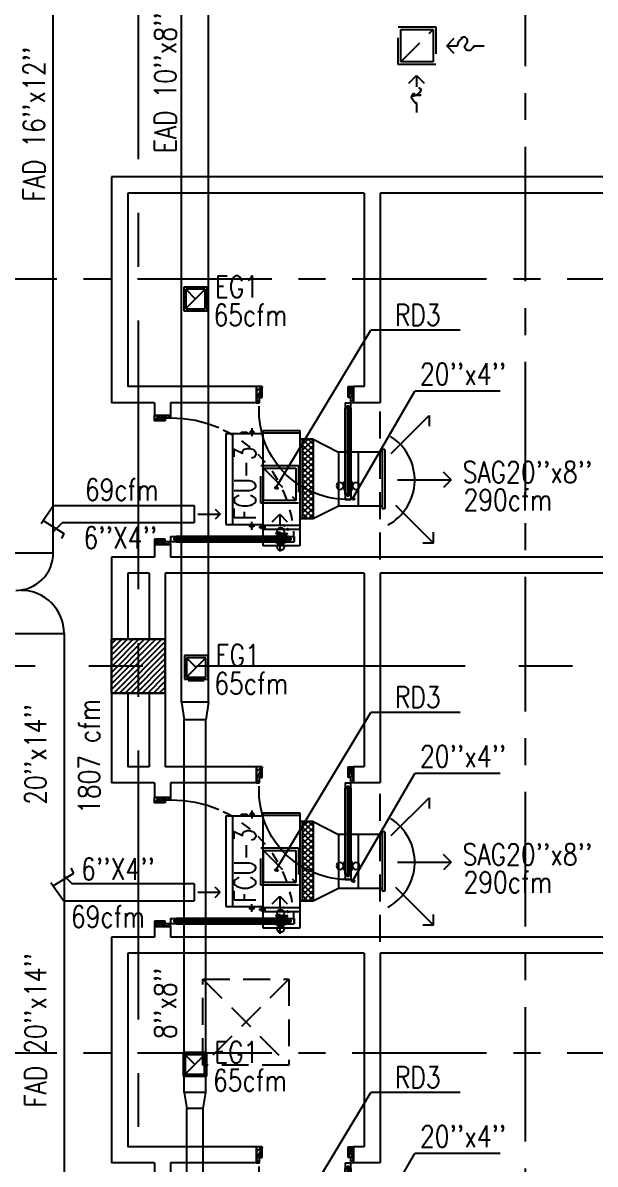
# Model space of a CAD drawing. Extents: x 417866231.7 to 417866328.5, y 43498046.7 to 43498124.2.
# Drawn here: x 417866246.96 to 417866252.29, y 43498093.38 to 43498103.99 of the extents above; entities that cross this region are included whole.
import ezdxf

# ---------------------------------------------------------------- set-up
doc = ezdxf.new("R2010")
doc.units = 0
doc.header["$MEASUREMENT"] = 0
for name, pattern in [('CENTER', [2, 1.25, -0.25, 0.25, -0.25]), ('CENTERX2', [4, 2.5, -0.5, 0.5, -0.5]), ('HIDDEN', [0.375, 0.25, -0.125])]:
    doc.linetypes.add(name, pattern=pattern)
doc.layers.get('0').update_dxf_attribs({"linetype": 'CONTINUOUS'})
for name, color, linetype in [('AXES', 11, 'CENTERX2'), ('AXES1', 11, 'CENTER'), ('COL', 7, 'CONTINUOUS'), ('DOOR', 9, 'CONTINUOUS'), ('DUCT', 6, 'CONTINUOUS'), ('EXDUCT', 10, 'CONTINUOUS'), ('FCU', 6, 'CONTINUOUS'), ('HAT', 11, 'CONTINUOUS'), ('M-EGU.', 2, 'CONTINUOUS'), ('M-TEXT', 2, 'CONTINUOUS'), ('PSUPPLY', 3, 'HIDDEN'), ('SCD', 2, 'CONTINUOUS'), ('SHAFT', 9, 'CONTINUOUS'), ('TEXT-A', 2, 'CONTINUOUS'), ('WALL', 9, 'CONTINUOUS')]:
    doc.layers.add(name, color=color, linetype=linetype)
doc.styles.add('ROMANS', font='ROMANS.shx', dxfattribs={"width": 0.6})

# ---------------------------------------------------------------- blocks, each defined once
blk = doc.blocks.new('DOOR90')
at = {"layer": 'DOOR', "color": 7, "linetype": 'ByBlock'}
for p, q in [((-150, 0), (0, 0)), ((-150, 0), (-150, -25)), ((0, -50), (-114, 0)), ((0, -50), (-40, 0)), ((0, -50), (0, 0)), ((-1000, -25), (-1050, -25)), ((-1050, -75), (-1050, -25)), ((-1050, -25), (-1050, -75)), ((-1000, -75), (-1050, -75)), ((-1000, -42), (-1020, -42)), ((-1020, -42), (-1020, -58)), ((-1000, -58), (-1020, -58)), ((-1000, -25), (-1000, -42)), ((-1000, -58), (-1000, -75)), ((-878, -18), (-968, -18)), ((-968, -25), (-968, -18)), ((-968, -75), (-968, -82)), ((-878, -82), (-968, -82)), ((-955, -9), (-890, -9)), ((-955, -18), (-955, -9)), ((-955, -18), (-890, -18)), ((-955, -82), (-890, -82)), ((-955, -82), (-955, -91)), ((-955, -91), (-890, -91)), ((-890, -18), (-890, -9)), ((-890, -82), (-890, -91)), ((-878, -25), (-878, -18)), ((-878, -75), (-878, -82)), ((-200, -25), (-150, -25)), ((-200, -42), (-200, -25)), ((-180, -42), (-200, -42)), ((-200, -58), (-180, -58)), ((-200, -75), (-200, -58)), ((-150, -75), (-200, -75)), ((-180, -58), (-180, -42)), ((-150, -25), (-100, -25)), ((-150, -75), (-150, -25)), ((-100, -25), (-100, -50)), ((0, -50), (-100, -37)), ((-100, -50), (0, -50)), ((-150, -875), (-100, -875)), ((-150, -900), (-150, -875)), ((-150, -900), (0, -900)), ((0, -900), (-150, -900)), ((0, -850), (-114, -900)), ((-100, -875), (-100, -850)), ((0, -850), (-100, -863)), ((-100, -850), (0, -850)), ((0, -850), (-40, -900)), ((0, -850), (0, -900))]:
    blk.add_line(p, q, dxfattribs=at)
at = {"layer": 'DOOR', "linetype": 'ByBlock'}
for p, q in [((-200, -25), (-1000, -25)), ((-200, -42), (-1000, -42)), ((-200, -58), (-1000, -58)), ((-1000, -75), (-200, -75))]:
    blk.add_line(p, q, dxfattribs=at)
at = {"layer": 'DOOR', "color": 7, "linetype": 'ByBlock'}
for centre in [(-923, 24), (-923, -124)]:
    blk.add_circle(centre, 32.4, dxfattribs=at)
for centre, radius, start, end in [((0, -50), 154, 161.1053, 166.2858), ((0, -50), 94.4, 148.0182, 180), ((0, -50), 134, 158.1598, 169.28), ((0, -50), 114, 154.0838, 167.3774), ((0, -50), 74.4, 137.7764, 180), ((0, -50), 54.4, 113.2074, 180), ((0, -50), 34.4, 90, 180), ((0, -50), 14.4, 90, 180), ((0, -850), 154, 193.7142, 198.8947), ((0, -850), 134, 190.72, 201.8402), ((0, -850), 94.4, 180, 211.9818), ((0, -850), 74.4, 180, 222.2236), ((0, -850), 54.4, 180, 246.7926), ((0, -850), 34.4, 180, 270), ((0, -850), 14.4, 180, 270)]:
    blk.add_arc(centre, radius, start, end, dxfattribs=at)
at = {"layer": 'DOOR', "linetype": 'HIDDEN', "ltscale": 0.5}
blk.add_arc((-222, -50), 828, 178.2701, 275.003, dxfattribs=at)
blk = doc.blocks.new('DOOR100')
at = {"layer": 'DOOR', "color": 7, "linetype": 'ByBlock'}
for p, q in [((-75, 1250), (-75, 1300)), ((-75, 1300), (-25, 1300)), ((-25, 1300), (-75, 1300)), ((-25, 1250), (-25, 1300)), ((-91, 1205), (-91, 1140)), ((-82, 1205), (-91, 1205)), ((-82, 1128), (-82, 1218)), ((-75, 1218), (-82, 1218)), ((-82, 1205), (-82, 1140)), ((-58, 1250), (-75, 1250)), ((-58, 1250), (-58, 1270)), ((-42, 1270), (-58, 1270)), ((-42, 1250), (-42, 1270)), ((-25, 1250), (-42, 1250)), ((-25, 1218), (-18, 1218)), ((-18, 1128), (-18, 1218)), ((-18, 1205), (-18, 1140)), ((-18, 1205), (-9, 1205)), ((-9, 1205), (-9, 1140)), ((-82, 1140), (-91, 1140)), ((-75, 1128), (-82, 1128)), ((-25, 1128), (-18, 1128)), ((-18, 1140), (-9, 1140)), ((-1200, 0), (-1200, 150)), ((-1200, 150), (-1175, 150)), ((-1200, 150), (-1200, 0)), ((-1150, 0), (-1200, 114)), ((-1175, 150), (-1175, 100)), ((-75, 200), (-58, 200)), ((-75, 150), (-75, 200)), ((-75, 150), (-25, 150)), ((-58, 200), (-58, 180)), ((-58, 180), (-42, 180)), ((-50, 0), (0, 114)), ((-42, 200), (-25, 200)), ((-42, 180), (-42, 200)), ((-25, 200), (-25, 150)), ((0, 150), (-25, 150)), ((-25, 150), (-25, 100)), ((0, 0), (0, 150)), ((0, 150), (0, 0)), ((-1150, 0), (-1200, 40)), ((-1150, 0), (-1200, 0)), ((-1175, 100), (-1150, 100)), ((-1150, 0), (-1163, 100)), ((-1150, 100), (-1150, 0)), ((-50, 100), (-50, 0)), ((-50, 0), (-37, 100)), ((-25, 100), (-50, 100)), ((-50, 0), (0, 40)), ((-50, 0), (0, 0))]:
    blk.add_line(p, q, dxfattribs=at)
at = {"layer": 'DOOR', "linetype": 'ByBlock'}
for p, q in [((-75, 1250), (-75, 200)), ((-58, 200), (-58, 1250)), ((-42, 200), (-42, 1250)), ((-25, 200), (-25, 1250))]:
    blk.add_line(p, q, dxfattribs=at)
at = {"layer": 'DOOR', "color": 7, "linetype": 'ByBlock'}
for centre in [(-124, 1173), (24, 1173)]:
    blk.add_circle(centre, 32.4, dxfattribs=at)
at = {"layer": 'DOOR', "linetype": 'HIDDEN', "ltscale": 0.5}
blk.add_arc((-25, 150), 1150, 90, 180, dxfattribs=at)
at = {"layer": 'DOOR', "color": 7, "linetype": 'ByBlock'}
for centre, radius, start, end in [((-1150, 0), 154, 103.7142, 108.8947), ((-1150, 0), 134, 100.72, 111.8402), ((-50, 0), 134, 68.1598, 79.28), ((-50, 0), 114, 64.0838, 77.3774), ((-50, 0), 154, 71.1053, 76.2858), ((-1150, 0), 94.4, 90, 121.9818), ((-1150, 0), 74.4, 90, 132.2236), ((-1150, 0), 54.4, 90, 156.7926), ((-1150, 0), 34.4, 90, 180), ((-1150, 0), 14.4, 90, 180), ((-50, 0), 94.4, 58.0182, 90), ((-50, 0), 74.4, 47.7764, 90), ((-50, 0), 54.4, 23.2074, 90), ((-50, 0), 34.4, 0, 90), ((-50, 0), 14.4, 0, 90)]:
    blk.add_arc(centre, radius, start, end, dxfattribs=at)
blk = doc.blocks.new('COL50')
at = {"layer": 'COL'}
blk.add_lwpolyline([(-250, 250), (-250, -250), (250, -250), (250, 250)], close=True, dxfattribs=at)
blk = doc.blocks.new('*X64')
at = {"color": 0}
for p, q in [((245929, 162720), (246399, 163190)), ((245929, 162773), (246345, 163190)), ((245929, 162826), (246292, 163190)), ((245929, 162879), (246239, 163190)), ((245929, 162932), (246186, 163190)), ((245929, 162985), (246133, 163190)), ((245929, 163038), (246080, 163190)), ((245929, 163091), (246027, 163190)), ((245929, 163144), (245974, 163190)), ((245952, 162690), (246429, 163167)), ((246005, 162690), (246429, 163114)), ((246058, 162690), (246429, 163061)), ((246111, 162690), (246429, 163008)), ((246164, 162690), (246429, 162955)), ((246217, 162690), (246429, 162902)), ((246270, 162690), (246429, 162849)), ((246323, 162690), (246429, 162796)), ((246376, 162690), (246429, 162742))]:
    blk.add_line(p, q, dxfattribs=at)
blk = doc.blocks.new('*X29')
at = {"color": 0}
for p, q in [((16890, -2467), (16943, -2414)), ((16890, -2520), (16990, -2420)), ((16990, -2512), (16892, -2414)), ((16990, -2459), (16945, -2414)), ((16990, -2565), (16890, -2465)), ((16890, -2573), (16990, -2473)), ((16990, -2619), (16890, -2519)), ((16890, -2626), (16990, -2526)), ((16990, -2672), (16890, -2572)), ((16890, -2679), (16990, -2579)), ((16990, -2725), (16890, -2625)), ((16890, -2732), (16990, -2632)), ((16990, -2778), (16890, -2678)), ((16890, -2785), (16990, -2685)), ((16990, -2831), (16890, -2731)), ((16890, -2838), (16990, -2738)), ((16990, -2884), (16890, -2784)), ((16890, -2891), (16990, -2791)), ((16990, -2937), (16890, -2837)), ((16890, -2944), (16990, -2844)), ((16990, -2990), (16890, -2890)), ((16890, -2997), (16990, -2897)), ((16990, -3043), (16890, -2943)), ((16890, -3050), (16990, -2950)), ((16990, -3096), (16890, -2996)), ((16890, -3103), (16990, -3003)), ((16990, -3149), (16890, -3049)), ((16892, -3155), (16990, -3056)), ((16944, -3155), (16890, -3102)), ((16945, -3155), (16990, -3109))]:
    blk.add_line(p, q, dxfattribs=at)
blk = doc.blocks.new('WHE06')
at = {"color": 3}
for p, q in [((689, 622), (346, 622)), ((346, 622), (346, 469)), ((689, 469), (689, 622)), ((212, 437), (269, 437)), ((232, 452), (232, 422)), ((232, 452), (252, 452)), ((242, 472), (242, 399)), ((252, 452), (252, 422)), ((305, 448), (373, 448)), ((321, 458), (321, 438)), ((321, 458), (346, 458)), ((321, 438), (346, 438)), ((346, 430), (689, 430)), ((60, -422), (60, 422)), ((811, 371), (689, 371)), ((711, -371), (711, 371)), ((811, -371), (811, 371)), ((142, -437), (142, -422)), ((197, -437), (197, -422)), ((232, -452), (232, -422)), ((242, -472), (242, -399)), ((252, -452), (252, -422)), ((811, -371), (689, -371)), ((142, -437), (197, -437)), ((221, -437), (269, -437)), ((232, -452), (252, -452)), ((346, -430), (689, -430))]:
    blk.add_line(p, q, dxfattribs=at)
at = {"color": 6}
for p, q in [((346, 469), (346, -451)), ((689, 469), (346, 469)), ((689, -451), (689, 469)), ((0, -422), (0, 422)), ((0, 422), (346, 422)), ((0, -422), (346, -422)), ((346, -451), (689, -451))]:
    blk.add_line(p, q, dxfattribs=at)
at = {"color": 11}
blk.add_blockref('*X29', (-16179, 2784), dxfattribs=at)

msp = doc.modelspace()

# ---------------------------------------------------------------- linework, layer by layer
at = {"layer": 'AXES'}
for p, q in [((417866248.039, 43498046.724), (417866248.039, 43498123.537)), ((417866307.079, 43498098.009), (417866239.039, 43498098.009))]:
    msp.add_line(p, q, dxfattribs=at)
at = {"layer": 'AXES1'}
for p, q in [((417866251.639, 43498053.589), (417866251.639, 43498112.409)), ((417866297.279, 43498101.609), (417866239.039, 43498101.609)), ((417866297.279, 43498094.409), (417866239.039, 43498094.409))]:
    msp.add_line(p, q, dxfattribs=at)
at = {"layer": 'DUCT', "linetype": 'ByBlock'}
for p, q in [((417866247.247, 43498099.064), (417866247.247, 43498104.353)), ((417866247.347, 43498098.314), (417866247.347, 43498089.087)), ((417866248.557, 43498095.986), (417866248.557, 43498095.826))]:
    msp.add_line(p, q, dxfattribs=at)
at = {"layer": 'DUCT', "linetype": 'Continuous'}
for p, q in [((417866249.664, 43498100.121), (417866249.9, 43498099.998)), ((417866250.082, 43498099.998), (417866249.9, 43498099.998)), ((417866249.9, 43498099.998), (417866249.9, 43498099.498)), ((417866249.9, 43498099.498), (417866249.664, 43498099.38)), ((417866250.082, 43498099.498), (417866249.9, 43498099.498)), ((417866249.664, 43498096.566), (417866249.9, 43498096.443)), ((417866250.082, 43498096.443), (417866249.9, 43498096.443)), ((417866249.9, 43498096.443), (417866249.9, 43498095.943)), ((417866249.9, 43498095.943), (417866249.664, 43498095.825)), ((417866250.082, 43498095.943), (417866249.9, 43498095.943))]:
    msp.add_line(p, q, dxfattribs=at)
at = {"layer": 'DUCT'}
for p, q in [((417866247.25, 43498099.502), (417866247.133, 43498099.334)), ((417866247.25, 43498099.502), (417866248.557, 43498099.502)), ((417866248.557, 43498099.502), (417866248.557, 43498099.342)), ((417866247.153, 43498099.364), (417866247.345, 43498099.244)), ((417866247.25, 43498099.262), (417866247.33, 43498099.342)), ((417866247.345, 43498099.244), (417866247.322, 43498099.198)), ((417866247.345, 43498099.244), (417866247.322, 43498099.198)), ((417866248.557, 43498099.342), (417866247.33, 43498099.342)), ((417866247.345, 43498099.244), (417866247.345, 43498099.244)), ((417866247.345, 43498099.244), (417866247.345, 43498099.244)), ((417866246.847, 43498099.064), (417866247.247, 43498099.064)), ((417866246.847, 43498098.314), (417866247.347, 43498098.314)), ((417866247.246, 43498095.965), (417866247.437, 43498096.085)), ((417866247.343, 43498096.066), (417866247.423, 43498095.986)), ((417866247.437, 43498096.085), (417866247.414, 43498096.13)), ((417866247.437, 43498096.085), (417866247.437, 43498096.085)), ((417866247.343, 43498095.826), (417866247.225, 43498095.994)), ((417866248.557, 43498095.986), (417866247.423, 43498095.986)), ((417866247.343, 43498095.826), (417866248.557, 43498095.826))]:
    msp.add_line(p, q, dxfattribs=at)
for centre, radius, start, end in [((417866246.897, 43498099.064), 0.35, 270, 0), ((417866246.947, 43498098.314), 0.4, 0, 90)]:
    msp.add_arc(centre, radius, start, end, dxfattribs=at)
at = {"layer": 'EXDUCT', "linetype": 'ByBlock'}
for p, q in [((417866248.44, 43498097.675), (417866248.44, 43498105.609)), ((417866248.69, 43498097.675), (417866248.69, 43498105.709)), ((417866248.652, 43498097.872), (417866248.502, 43498097.872)), ((417866248.69, 43498097.675), (417866248.44, 43498097.675)), ((417866248.44, 43498097.675), (417866248.465, 43498097.511)), ((417866248.69, 43498097.675), (417866248.665, 43498097.511)), ((417866248.665, 43498097.511), (417866248.465, 43498097.511)), ((417866248.465, 43498094.044), (417866248.465, 43498097.511)), ((417866248.665, 43498094.044), (417866248.665, 43498097.511)), ((417866248.665, 43498094.044), (417866248.465, 43498094.044)), ((417866248.465, 43498094.044), (417866248.49, 43498093.894)), ((417866248.64, 43498093.894), (417866248.665, 43498094.044)), ((417866248.49, 43498090.839), (417866248.49, 43498093.894)), ((417866248.64, 43498093.894), (417866248.49, 43498093.894)), ((417866248.64, 43498090.839), (417866248.64, 43498093.894))]:
    msp.add_line(p, q, dxfattribs=at)
at = {"layer": 'M-EGU.', "linetype": 'HIDDEN'}
for p, q in [((417866250.455, 43498103.604), (417866250.455, 43498103.954)), ((417866250.455, 43498103.954), (417866250.805, 43498103.954)), ((417866250.48, 43498103.629), (417866250.78, 43498103.929)), ((417866250.805, 43498103.954), (417866250.805, 43498103.604)), ((417866250.805, 43498103.604), (417866250.455, 43498103.604)), ((417866250.289, 43498099.002), (417866250.289, 43498100.457)), ((417866250.289, 43498099.003), (417866250.289, 43498100.416)), ((417866249.178, 43498099.876), (417866249.528, 43498099.876)), ((417866249.178, 43498099.526), (417866249.178, 43498099.876)), ((417866249.528, 43498099.876), (417866249.528, 43498099.526)), ((417866249.203, 43498099.851), (417866249.503, 43498099.551)), ((417866249.528, 43498099.526), (417866249.178, 43498099.526)), ((417866250.289, 43498095.447), (417866250.289, 43498096.902)), ((417866250.289, 43498095.448), (417866250.289, 43498096.861)), ((417866249.178, 43498096.321), (417866249.528, 43498096.321)), ((417866249.178, 43498095.971), (417866249.178, 43498096.321)), ((417866249.203, 43498096.296), (417866249.503, 43498095.996)), ((417866249.528, 43498096.321), (417866249.528, 43498095.971)), ((417866249.528, 43498095.971), (417866249.178, 43498095.971))]:
    msp.add_line(p, q, dxfattribs=at)
at = {"layer": 'M-EGU.'}
for p, q in [((417866250.48, 43498103.629), (417866250.48, 43498103.929)), ((417866250.48, 43498103.929), (417866250.78, 43498103.929)), ((417866250.78, 43498103.929), (417866250.78, 43498103.629)), ((417866250.907, 43498103.779), (417866250.978, 43498103.85)), ((417866250.978, 43498103.708), (417866250.907, 43498103.779)), ((417866250.907, 43498103.779), (417866251.008, 43498103.779)), ((417866251.167, 43498103.779), (417866251.256, 43498103.779)), ((417866250.78, 43498103.629), (417866250.48, 43498103.629)), ((417866250.556, 43498103.432), (417866250.626, 43498103.503)), ((417866250.626, 43498103.503), (417866250.697, 43498103.432)), ((417866250.626, 43498103.503), (417866250.626, 43498103.396)), ((417866250.626, 43498103.246), (417866250.626, 43498103.16)), ((417866250.391, 43498099.988), (417866250.745, 43498100.341)), ((417866250.745, 43498100.341), (417866250.745, 43498100.241)), ((417866250.082, 43498099.998), (417866250.082, 43498099.498)), ((417866250.307, 43498099.998), (417866250.082, 43498099.998)), ((417866250.332, 43498100.023), (417866250.307, 43498100.023)), ((417866250.307, 43498100.023), (417866250.307, 43498099.473)), ((417866250.332, 43498100.023), (417866250.332, 43498099.473)), ((417866249.203, 43498099.851), (417866249.503, 43498099.851)), ((417866249.203, 43498099.551), (417866249.203, 43498099.851)), ((417866249.503, 43498099.851), (417866249.503, 43498099.551)), ((417866250.948, 43498099.741), (417866250.878, 43498099.812)), ((417866250.448, 43498099.741), (417866250.948, 43498099.741)), ((417866250.948, 43498099.741), (417866250.878, 43498099.67)), ((417866248.752, 43498099.469), (417866248.799, 43498099.422)), ((417866249.503, 43498099.551), (417866249.203, 43498099.551)), ((417866250.307, 43498099.498), (417866250.082, 43498099.498)), ((417866250.332, 43498099.473), (417866250.307, 43498099.473)), ((417866250.431, 43498099.508), (417866250.785, 43498099.154)), ((417866248.592, 43498099.422), (417866248.799, 43498099.422)), ((417866248.799, 43498099.422), (417866248.752, 43498099.375)), ((417866249.283, 43498099.353), (417866249.354, 43498099.424)), ((417866249.354, 43498099.424), (417866249.424, 43498099.353)), ((417866249.354, 43498099.424), (417866249.354, 43498099.323)), ((417866250.785, 43498099.154), (417866250.785, 43498099.254)), ((417866249.354, 43498099.164), (417866249.354, 43498099.075)), ((417866250.785, 43498099.154), (417866250.685, 43498099.154)), ((417866250.391, 43498096.433), (417866250.745, 43498096.786)), ((417866250.745, 43498096.786), (417866250.745, 43498096.686)), ((417866250.082, 43498096.443), (417866250.082, 43498095.943)), ((417866250.307, 43498096.443), (417866250.082, 43498096.443)), ((417866250.332, 43498096.468), (417866250.307, 43498096.468)), ((417866250.307, 43498096.468), (417866250.307, 43498095.918)), ((417866250.332, 43498096.468), (417866250.332, 43498095.918)), ((417866249.203, 43498096.296), (417866249.503, 43498096.296)), ((417866249.203, 43498095.996), (417866249.203, 43498096.296)), ((417866249.503, 43498096.296), (417866249.503, 43498095.996)), ((417866250.448, 43498096.186), (417866250.948, 43498096.186)), ((417866250.948, 43498096.186), (417866250.878, 43498096.257)), ((417866250.948, 43498096.186), (417866250.878, 43498096.115)), ((417866248.799, 43498095.906), (417866248.752, 43498095.954)), ((417866249.503, 43498095.996), (417866249.203, 43498095.996)), ((417866250.431, 43498095.953), (417866250.785, 43498095.599)), ((417866248.592, 43498095.906), (417866248.799, 43498095.906)), ((417866248.752, 43498095.859), (417866248.799, 43498095.906)), ((417866249.283, 43498095.798), (417866249.354, 43498095.869)), ((417866249.354, 43498095.869), (417866249.424, 43498095.798)), ((417866249.354, 43498095.869), (417866249.354, 43498095.768)), ((417866250.307, 43498095.943), (417866250.082, 43498095.943)), ((417866250.332, 43498095.918), (417866250.307, 43498095.918)), ((417866250.785, 43498095.599), (417866250.785, 43498095.699)), ((417866249.354, 43498095.609), (417866249.354, 43498095.52)), ((417866250.785, 43498095.599), (417866250.685, 43498095.599))]:
    msp.add_line(p, q, dxfattribs=at)
for points in [[(417866251.167, 43498103.779, -0.1324), (417866251.145, 43498103.747, -0.15664), (417866251.114, 43498103.734, -0.736612), (417866251.089, 43498103.797, 0.774232), (417866251.061, 43498103.858, 0.203349), (417866251.019, 43498103.831, 0.193808), (417866251.008, 43498103.779)], [(417866250.626, 43498103.246, -0.187862), (417866250.59, 43498103.268, -0.202645), (417866250.58, 43498103.308, -0.616915), (417866250.63, 43498103.324, 0.668708), (417866250.677, 43498103.343, 0.194285), (417866250.663, 43498103.379, 0.186051), (417866250.626, 43498103.396)]]:
    msp.add_lwpolyline(points, format="xyb", dxfattribs=at)
for centre, radius, start, end in [((417866249.344, 43498099.22), 0.0355, 39.0979, 184.6011), ((417866249.366, 43498099.254), 0.0704, 56.0679, 99.9416), ((417866249.399, 43498099.264), 0.0345, 219.0979, 10.0907), ((417866249.369, 43498099.259), 0.0644, 10.0907, 56.0679), ((417866249.363, 43498099.221), 0.0545, 184.6012, 220.2112), ((417866249.379, 43498099.235), 0.0752, 220.2111, 250.3796), ((417866249.366, 43498095.699), 0.0704, 56.0679, 99.9416), ((417866249.369, 43498095.704), 0.0644, 10.0907, 56.0679), ((417866249.344, 43498095.665), 0.0355, 39.0979, 184.6011), ((417866249.363, 43498095.666), 0.0545, 184.6012, 220.2112), ((417866249.379, 43498095.68), 0.0752, 220.2111, 250.3796), ((417866249.399, 43498095.709), 0.0345, 219.0979, 10.0907)]:
    msp.add_arc(centre, radius, start, end, dxfattribs=at)
for centre in [(417866250.133, 43498099.741), (417866250.133, 43498096.186)]:
    msp.add_ellipse(centre, major_axis=(-0.337, 0.337), ratio=1, start_param=2.854132, end_param=4.941637, dxfattribs=at)
at = {"layer": 'PSUPPLY', "color": 4, "linetype": 'Continuous'}
for p, q in [((417866249.319, 43498099.667), (417866250.2, 43498101.133)), ((417866251.032, 43498101.133), (417866250.2, 43498101.133)), ((417866250.032, 43498099.564), (417866250.61, 43498100.566)), ((417866251.405, 43498100.566), (417866250.61, 43498100.566)), ((417866249.319, 43498096.112), (417866250.2, 43498097.578)), ((417866251.032, 43498097.578), (417866250.2, 43498097.578)), ((417866250.032, 43498096.009), (417866250.61, 43498097.011)), ((417866251.405, 43498097.011), (417866250.61, 43498097.011)), ((417866249.319, 43498092.577), (417866250.2, 43498094.043)), ((417866251.032, 43498094.043), (417866250.2, 43498094.043)), ((417866250.032, 43498092.474), (417866250.61, 43498093.476)), ((417866251.405, 43498093.476), (417866250.61, 43498093.476))]:
    msp.add_line(p, q, dxfattribs=at)
at = {"layer": 'PSUPPLY', "color": 3, "linetype": 'Continuous'}
for centre, ratio, start_param, end_param in [((417866249.323, 43498099.667), 1, -0.785398, 2.356194), ((417866249.323, 43498099.667), 0.999996, 2.356193, 5.497785), ((417866250.037, 43498099.566), 1, -0.785398, 2.356194), ((417866250.037, 43498099.566), 1, 2.356194, 5.497787), ((417866249.323, 43498096.112), 1, -0.785398, 2.356194), ((417866249.323, 43498096.112), 0.999996, 2.356193, 5.497785), ((417866250.037, 43498096.011), 1, -0.785398, 2.356194), ((417866250.037, 43498096.011), 1, 2.356194, 5.497787)]:
    msp.add_ellipse(centre, major_axis=(-0.00884, 0.00884), ratio=ratio, start_param=start_param, end_param=end_param, dxfattribs=at)
at = {"layer": 'SCD', "linetype": 'HIDDEN'}
for p, q in [((417866248.68, 43498101.534), (417866248.46, 43498101.534)), ((417866248.46, 43498101.534), (417866248.46, 43498101.314)), ((417866248.66, 43498101.514), (417866248.48, 43498101.334)), ((417866248.68, 43498101.314), (417866248.68, 43498101.534)), ((417866248.46, 43498101.314), (417866248.68, 43498101.314)), ((417866248.687, 43498098.108), (417866248.467, 43498098.108)), ((417866248.467, 43498098.108), (417866248.467, 43498097.888)), ((417866248.667, 43498098.088), (417866248.487, 43498097.908)), ((417866248.687, 43498097.888), (417866248.687, 43498098.108)), ((417866248.467, 43498097.888), (417866248.687, 43498097.888)), ((417866248.675, 43498094.416), (417866248.455, 43498094.416)), ((417866248.455, 43498094.416), (417866248.455, 43498094.196)), ((417866248.655, 43498094.396), (417866248.475, 43498094.216)), ((417866248.675, 43498094.196), (417866248.675, 43498094.416)), ((417866248.455, 43498094.196), (417866248.675, 43498094.196))]:
    msp.add_line(p, q, dxfattribs=at)
at = {"layer": 'SCD', "linetype": 'ByBlock'}
for p, q in [((417866248.57, 43498101.424), (417866248.48, 43498101.514)), ((417866248.577, 43498097.998), (417866248.487, 43498098.088)), ((417866248.565, 43498094.306), (417866248.475, 43498094.396))]:
    msp.add_line(p, q, dxfattribs=at)
at = {"layer": 'SCD'}
for p, q in [((417866248.66, 43498101.514), (417866248.48, 43498101.514)), ((417866248.48, 43498101.514), (417866248.48, 43498101.334)), ((417866248.66, 43498101.334), (417866248.66, 43498101.514)), ((417866248.48, 43498101.334), (417866248.66, 43498101.334)), ((417866248.667, 43498098.088), (417866248.487, 43498098.088)), ((417866248.487, 43498098.088), (417866248.487, 43498097.908)), ((417866248.667, 43498097.908), (417866248.667, 43498098.088)), ((417866248.487, 43498097.908), (417866248.667, 43498097.908)), ((417866248.655, 43498094.396), (417866248.475, 43498094.396)), ((417866248.475, 43498094.396), (417866248.475, 43498094.216)), ((417866248.655, 43498094.216), (417866248.655, 43498094.396)), ((417866248.475, 43498094.216), (417866248.655, 43498094.216))]:
    msp.add_line(p, q, dxfattribs=at)
at = {"layer": 'SHAFT', "color": 11, "linetype": 'HIDDEN'}
for p, q in [((417866249.439, 43498095.099), (417866248.639, 43498094.299)), ((417866248.639, 43498095.099), (417866249.439, 43498094.299))]:
    msp.add_line(p, q, dxfattribs=at)
msp.add_lwpolyline([(417866248.639, 43498095.099), (417866249.439, 43498095.099), (417866249.439, 43498094.299), (417866248.639, 43498094.299)], close=True, dxfattribs=at)
at = {"layer": 'WALL', "linetype": 'ByBlock'}
for p, q in [((417866247.789, 43498102.559), (417866247.789, 43498100.459)), ((417866247.939, 43498102.409), (417866247.939, 43498100.609)), ((417866250.139, 43498102.409), (417866250.139, 43498100.609)), ((417866250.289, 43498102.409), (417866250.289, 43498100.459)), ((417866249.139, 43498100.609), (417866249.139, 43498100.459)), ((417866250.039, 43498100.609), (417866250.039, 43498100.459)), ((417866248.189, 43498100.459), (417866248.189, 43498100.324)), ((417866248.189, 43498100.459), (417866248.189, 43498100.341)), ((417866248.339, 43498100.459), (417866248.339, 43498100.324)), ((417866248.339, 43498100.459), (417866248.339, 43498100.341)), ((417866248.189, 43498100.341), (417866248.339, 43498100.341)), ((417866248.189, 43498099.141), (417866248.339, 43498099.141)), ((417866248.189, 43498099.141), (417866248.189, 43498099.024)), ((417866248.339, 43498099.141), (417866248.339, 43498099.024)), ((417866247.789, 43498099.024), (417866247.789, 43498096.924)), ((417866247.939, 43498098.874), (417866247.939, 43498098.257)), ((417866248.139, 43498098.874), (417866248.139, 43498098.259)), ((417866248.289, 43498098.874), (417866248.289, 43498098.259)), ((417866250.139, 43498098.874), (417866250.139, 43498097.074)), ((417866250.289, 43498098.874), (417866250.289, 43498096.924)), ((417866247.939, 43498097.759), (417866247.939, 43498097.074)), ((417866248.139, 43498097.759), (417866248.139, 43498097.074)), ((417866248.289, 43498097.759), (417866248.289, 43498097.074)), ((417866249.139, 43498097.074), (417866249.139, 43498096.924)), ((417866250.039, 43498097.074), (417866250.039, 43498096.924)), ((417866248.189, 43498096.924), (417866248.189, 43498096.789)), ((417866248.339, 43498096.924), (417866248.339, 43498096.789)), ((417866248.189, 43498096.789), (417866248.339, 43498096.789)), ((417866248.189, 43498095.589), (417866248.339, 43498095.589)), ((417866248.189, 43498095.589), (417866248.189, 43498095.489)), ((417866248.339, 43498095.589), (417866248.339, 43498095.489)), ((417866247.789, 43498095.489), (417866247.789, 43498093.389)), ((417866247.939, 43498095.339), (417866247.939, 43498093.539)), ((417866250.139, 43498095.339), (417866250.139, 43498093.539)), ((417866250.289, 43498095.339), (417866250.289, 43498093.389)), ((417866249.139, 43498093.539), (417866249.139, 43498093.389)), ((417866250.039, 43498093.539), (417866250.039, 43498093.389)), ((417866248.189, 43498093.389), (417866248.189, 43498093.254)), ((417866248.339, 43498093.389), (417866248.339, 43498093.254))]:
    msp.add_line(p, q, dxfattribs=at)
at = {"layer": 'WALL'}
for p, q in [((417866247.789, 43498102.559), (417866247.789, 43498101.37)), ((417866254.564, 43498102.559), (417866247.789, 43498102.559)), ((417866250.139, 43498102.409), (417866247.939, 43498102.409)), ((417866254.989, 43498102.409), (417866250.289, 43498102.409)), ((417866249.139, 43498100.609), (417866247.939, 43498100.609)), ((417866250.139, 43498100.609), (417866250.039, 43498100.609)), ((417866248.189, 43498100.459), (417866247.789, 43498100.459)), ((417866249.139, 43498100.459), (417866248.339, 43498100.459)), ((417866250.289, 43498100.459), (417866250.039, 43498100.459)), ((417866248.189, 43498099.024), (417866247.789, 43498099.024)), ((417866254.989, 43498099.024), (417866248.339, 43498099.024)), ((417866248.139, 43498098.874), (417866247.939, 43498098.874)), ((417866250.139, 43498098.874), (417866248.289, 43498098.874)), ((417866254.989, 43498098.874), (417866250.289, 43498098.874)), ((417866248.139, 43498097.074), (417866247.939, 43498097.074)), ((417866249.139, 43498097.074), (417866248.289, 43498097.074)), ((417866250.139, 43498097.074), (417866250.039, 43498097.074)), ((417866248.189, 43498096.924), (417866247.789, 43498096.924)), ((417866249.139, 43498096.924), (417866248.339, 43498096.924)), ((417866250.289, 43498096.924), (417866250.039, 43498096.924)), ((417866248.189, 43498095.489), (417866247.789, 43498095.489)), ((417866254.989, 43498095.489), (417866248.339, 43498095.489)), ((417866250.139, 43498095.339), (417866247.939, 43498095.339)), ((417866254.989, 43498095.339), (417866250.289, 43498095.339)), ((417866249.139, 43498093.539), (417866247.939, 43498093.539)), ((417866250.139, 43498093.539), (417866250.039, 43498093.539)), ((417866248.189, 43498093.389), (417866247.789, 43498093.389)), ((417866249.139, 43498093.389), (417866248.339, 43498093.389)), ((417866250.289, 43498093.389), (417866250.039, 43498093.389))]:
    msp.add_line(p, q, dxfattribs=at)

# ---------------------------------------------------------------- block references
at = {"layer": 'COL', "yscale": 0.001000002026557922, "zscale": 0.001}
for xscale in [-0.0009999871253967285, 0.0009999871253967285]:
    msp.add_blockref('COL50', (417866248.039, 43498098.009), dxfattribs=dict(at, xscale=xscale))
at = {"layer": 'DOOR', "color": 0, "linetype": 'ByBlock', "yscale": 0.001000002026557922, "zscale": 0.001, "rotation": 270}
for name, p, xscale in [('DOOR90', (417866250.039, 43498100.609), -0.001000002026557922), ('DOOR100', (417866248.189, 43498099.141), 0.001000002026557922), ('DOOR90', (417866250.039, 43498097.074), -0.001000002026557922), ('DOOR100', (417866248.189, 43498095.589), 0.001000002026557922), ('DOOR90', (417866250.039, 43498093.539), -0.001000002026557922)]:
    msp.add_blockref(name, p, dxfattribs=dict(at, xscale=xscale))
at = {"layer": 'FCU', "linetype": 'ByBlock', "xscale": -0.001000002026557922, "yscale": 0.001000002026557922, "zscale": 0.001, "rotation": 180}
for p in [(417866248.853, 43498099.75), (417866248.853, 43498096.195)]:
    msp.add_blockref('WHE06', p, dxfattribs=at)
at = {"layer": 'HAT', "xscale": 0.0009999871253967285, "yscale": 0.001000002026557922, "zscale": 0.001}
msp.add_blockref('*X64', (417866001.86, 43497935.069), dxfattribs=at)

# ---------------------------------------------------------------- texts
at = {"layer": 'M-TEXT', "style": 'ROMANS', "width": 0.8}
for s, p in [('EG1', (417866248.749, 43498101.438)), ('65cfm', (417866248.738, 43498101.175)), ('RD3', (417866250.425, 43498101.176)), ("20''x4''", (417866250.659, 43498100.626)), ("SAG20''x8''", (417866251.055, 43498099.713)), ('69cfm', (417866247.541, 43498099.551)), ('290cfm', (417866251.064, 43498099.456)), ("6''X4''", (417866247.528, 43498099.104)), ('EG1', (417866248.756, 43498098.012)), ('65cfm', (417866248.745, 43498097.749)), ('RD3', (417866250.425, 43498097.621)), ("20''x4''", (417866250.659, 43498097.071)), ("SAG20''x8''", (417866251.055, 43498096.158)), ("6''X4''", (417866247.506, 43498096.023)), ('290cfm', (417866251.064, 43498095.901)), ('69cfm', (417866247.411, 43498095.58)), ('EG1', (417866248.743, 43498094.32)), ('65cfm', (417866248.733, 43498094.057)), ('RD3', (417866250.425, 43498094.086)), ("20''x4''", (417866250.659, 43498093.536))]:
    msp.add_text(s, height=0.2, dxfattribs=at).set_placement(p)
at = {"layer": 'M-TEXT', "style": 'ROMANS', "width": 0.75}
for p in [(417866249.13, 43498099.366), (417866249.13, 43498095.811)]:
    msp.add_text('FCU-3', height=0.2, rotation=90, dxfattribs=at).set_placement(p)
at = {"layer": 'TEXT-A', "linetype": 'ByBlock', "style": 'ROMANS', "width": 0.8}
for s, p in [("EAD 10''x8''", (417866248.389, 43498102.782)), ("FAD 16''x12''", (417866247.168, 43498102.331)), ('1807 cfm', (417866247.68, 43498096.636)), (" 20''x14''", (417866247.181, 43498096.61)), ("FAD 20''x14''", (417866247.181, 43498093.904)), ("8''x8''", (417866248.389, 43498094.542))]:
    msp.add_text(s, height=0.2, rotation=90, dxfattribs=at).set_placement(p)

doc.saveas('drawing.dxf')
